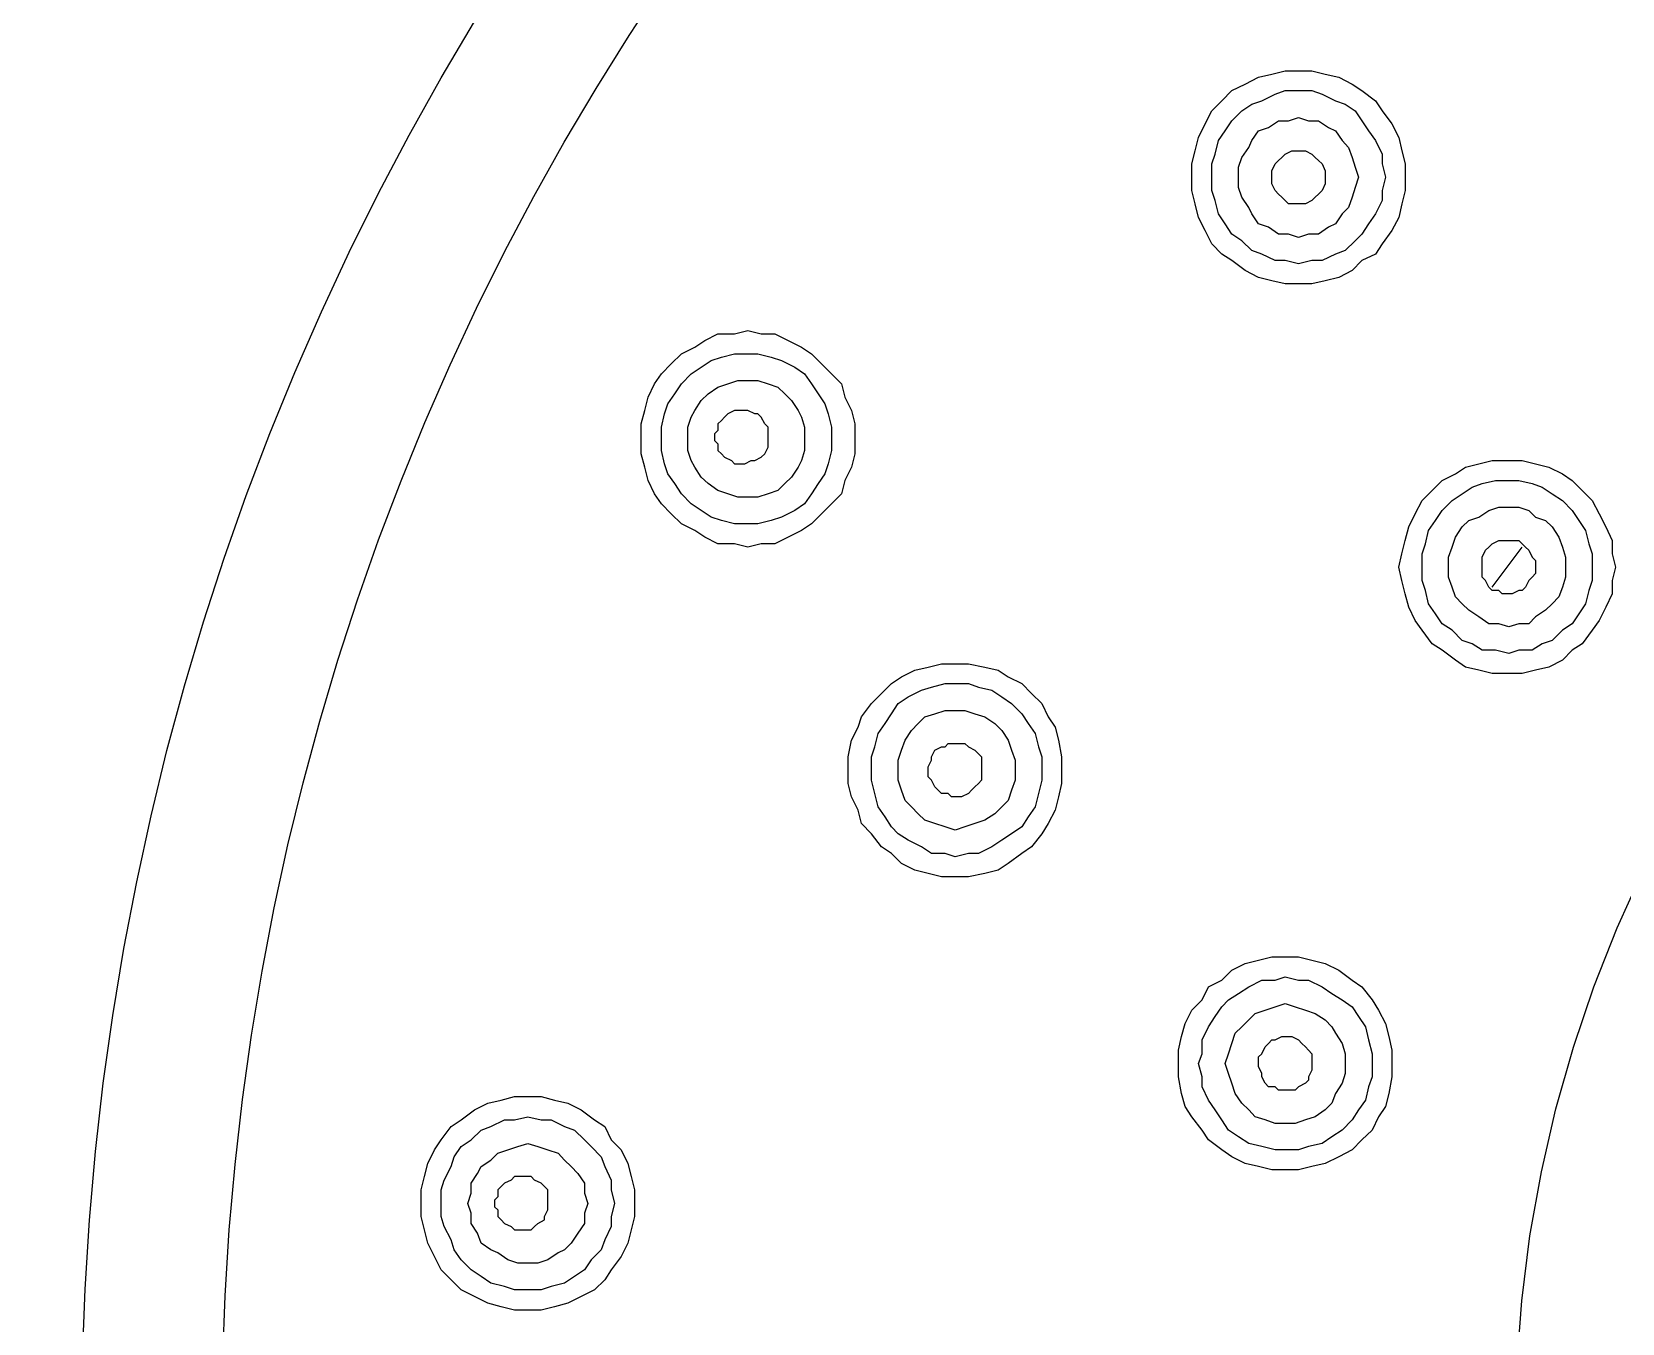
# Model space of a CAD drawing. Extents: x 468514 to 728049, y -74127 to 69080.
# Drawn here: x 636027.85 to 636053.35, y -68581.21 to -68560.49 of the extents above; entities that cross this region are included whole.
import ezdxf

# ---------------------------------------------------------------- set-up
doc = ezdxf.new("R2010")
doc.units = 0
doc.header["$LTSCALE"] = 500
doc.header["$MEASUREMENT"] = 0
doc.linetypes.add('HIDDEN2', pattern=[0.1875, 0.125, -0.0625])
for name, color, linetype in [('E 立面填充', 250, 'Continuous'), ('E 立面标注尺寸', 9, 'Continuous'), ('L-立面家具、洁具', 153, 'Continuous')]:
    doc.layers.add(name, color=color, linetype=linetype)
doc.styles.add('PDC DIM', font='PMingLiU-ExtB.ttf', dxfattribs={"width": 0.85})
doc.dimstyles.new('PDC-A2', dxfattribs={"dimscale": 0, "dimtxt": 2.5, "dimasz": 1, "dimexe": 1, "dimexo": 1, "dimgap": 0.7, "dimtad": 1, "dimdec": 0, "dimtxsty": 'PDC DIM', "dimblk": 'ARCHTICK', "dimcen": 1, "dimdle": 1, "dimclrd": 8, "dimclre": 8, "dimclrt": 9, "dimadec": 0, "dimazin": 0, "dimtfac": 1, "dimtdec": 0, "dimtix": 1, "dimtmove": 2, "dimatfit": 3, "dimldrblk": 'PDC A2 T R', "dimfxl": 10, "dimfxlon": 1, "dimarcsym": 0})

# ---------------------------------------------------------------- blocks, each defined once
blk = doc.blocks.new('A$C2F8A30B2')
at = {"linetype": 'HIDDEN2', "lineweight": -2, "ltscale": 20}
for p, q in [((60.295, 850.342), (60.51, 850.445)), ((60.51, 850.445), (60.722, 850.557)), ((60.722, 850.557), (60.937, 850.607)), ((60.937, 850.607), (61.15, 850.66)), ((61.15, 850.66), (61.365, 850.66)), ((61.365, 850.66), (61.58, 850.66)), ((61.58, 850.66), (61.794, 850.607)), ((61.794, 850.607), (62.009, 850.557)), ((62.009, 850.557), (62.224, 850.445)), ((62.224, 850.445), (62.382, 850.342)), ((60.135, 850.18), (60.295, 850.342)), ((60.777, 850.18), (60.992, 850.287)), ((60.992, 850.287), (61.15, 850.342)), ((61.15, 850.342), (61.365, 850.342)), ((61.365, 850.342), (61.58, 850.342)), ((61.58, 850.342), (61.742, 850.287)), ((61.742, 850.287), (61.957, 850.18)), ((62.382, 850.342), (62.597, 850.18)), ((59.867, 849.807), (59.975, 850.017)), ((59.975, 850.017), (60.135, 850.18)), ((60.295, 849.859), (60.455, 850.017)), ((60.455, 850.017), (60.617, 850.127)), ((60.617, 850.127), (60.777, 850.18)), ((61.957, 850.18), (62.115, 850.127)), ((62.115, 850.127), (62.275, 850.017)), ((62.275, 850.017), (62.382, 849.859)), ((62.597, 850.18), (62.704, 850.017)), ((62.704, 850.017), (62.862, 849.807)), ((59.76, 849.592), (59.867, 849.807)), ((60.082, 849.542), (60.19, 849.697)), ((60.19, 849.697), (60.295, 849.859)), ((60.617, 849.542), (60.722, 849.697)), ((60.722, 849.697), (60.885, 849.75)), ((60.885, 849.75), (61.045, 849.859)), ((61.045, 849.859), (61.205, 849.859)), ((61.205, 849.859), (61.365, 849.912)), ((61.365, 849.912), (61.527, 849.859)), ((61.527, 849.859), (61.687, 849.859)), ((61.687, 849.859), (61.847, 849.75)), ((61.847, 849.75), (61.957, 849.697)), ((61.957, 849.697), (62.062, 849.542)), ((62.382, 849.859), (62.489, 849.697)), ((62.489, 849.697), (62.597, 849.542)), ((62.862, 849.807), (62.974, 849.592)), ((59.705, 849.377), (59.76, 849.592)), ((60.027, 849.325), (60.082, 849.542)), ((60.455, 849.27), (60.567, 849.43)), ((60.567, 849.43), (60.617, 849.542)), ((62.062, 849.542), (62.167, 849.43)), ((62.167, 849.43), (62.224, 849.27)), ((62.597, 849.542), (62.704, 849.325)), ((62.974, 849.592), (63.024, 849.377)), ((59.652, 849.167), (59.705, 849.377)), ((59.652, 848.952), (59.652, 849.167)), ((59.975, 849.167), (60.027, 849.325)), ((59.975, 848.952), (59.975, 849.167)), ((60.402, 849.112), (60.455, 849.27)), ((60.937, 849.057), (60.992, 849.167)), ((60.992, 849.167), (61.045, 849.219)), ((61.045, 849.219), (61.099, 849.27)), ((61.099, 849.27), (61.15, 849.325)), ((61.15, 849.325), (61.259, 849.377)), ((61.259, 849.377), (61.312, 849.377)), ((61.312, 849.377), (61.42, 849.377)), ((61.42, 849.377), (61.474, 849.377)), ((61.474, 849.377), (61.58, 849.325)), ((61.58, 849.325), (61.634, 849.27)), ((61.634, 849.27), (61.687, 849.219)), ((61.687, 849.219), (61.742, 849.167)), ((61.742, 849.167), (61.794, 849.057)), ((62.224, 849.27), (62.275, 849.112)), ((62.704, 849.325), (62.704, 849.167)), ((62.704, 849.167), (62.759, 848.952)), ((63.024, 849.377), (63.077, 849.167)), ((63.077, 849.167), (63.077, 848.952)), ((59.652, 848.737), (59.652, 848.952)), ((59.652, 848.952), (59.652, 848.952)), ((59.975, 848.737), (59.975, 848.952)), ((59.975, 848.952), (59.975, 848.952)), ((60.402, 848.952), (60.402, 849.112)), ((60.402, 848.79), (60.402, 848.952)), ((60.402, 848.952), (60.402, 848.952)), ((60.937, 849.002), (60.937, 849.057)), ((60.937, 848.897), (60.937, 849.002)), ((61.794, 849.057), (61.794, 849.002)), ((61.794, 849.002), (61.794, 848.897)), ((62.275, 849.112), (62.329, 848.952)), ((62.329, 848.952), (62.275, 848.79)), ((62.759, 848.952), (62.704, 848.737)), ((63.077, 848.952), (63.077, 848.737)), ((59.705, 848.524), (59.652, 848.737)), ((60.027, 848.577), (59.975, 848.737)), ((60.455, 848.632), (60.402, 848.79)), ((60.937, 848.847), (60.937, 848.897)), ((60.992, 848.737), (60.937, 848.847)), ((61.045, 848.682), (60.992, 848.737)), ((61.099, 848.632), (61.045, 848.682)), ((61.687, 848.682), (61.634, 848.632)), ((61.742, 848.737), (61.687, 848.682)), ((61.794, 848.847), (61.742, 848.737)), ((61.794, 848.897), (61.794, 848.847)), ((62.275, 848.79), (62.224, 848.632)), ((62.704, 848.737), (62.704, 848.577)), ((63.077, 848.737), (63.024, 848.524)), ((59.76, 848.307), (59.705, 848.524)), ((60.082, 848.364), (60.027, 848.577)), ((60.567, 848.469), (60.455, 848.632)), ((60.617, 848.364), (60.567, 848.469)), ((61.15, 848.577), (61.099, 848.632)), ((61.205, 848.524), (61.15, 848.577)), ((61.312, 848.524), (61.205, 848.524)), ((61.42, 848.524), (61.312, 848.524)), ((61.474, 848.524), (61.42, 848.524)), ((61.58, 848.577), (61.474, 848.524)), ((61.634, 848.632), (61.58, 848.577)), ((62.167, 848.469), (62.062, 848.364)), ((62.224, 848.632), (62.167, 848.469)), ((62.704, 848.577), (62.597, 848.364)), ((63.024, 848.524), (62.974, 848.307)), ((59.867, 848.097), (59.76, 848.307)), ((60.19, 848.202), (60.082, 848.364)), ((60.295, 848.04), (60.19, 848.202)), ((60.722, 848.202), (60.617, 848.364)), ((60.885, 848.149), (60.722, 848.202)), ((61.045, 848.04), (60.885, 848.149)), ((61.847, 848.149), (61.687, 848.04)), ((61.957, 848.202), (61.847, 848.149)), ((62.062, 848.364), (61.957, 848.202)), ((62.489, 848.202), (62.382, 848.04)), ((62.597, 848.364), (62.489, 848.202)), ((62.974, 848.307), (62.862, 848.097)), ((59.975, 847.882), (59.867, 848.097)), ((60.455, 847.934), (60.295, 848.04)), ((60.617, 847.777), (60.455, 847.934)), ((61.205, 848.04), (61.045, 848.04)), ((61.365, 847.987), (61.205, 848.04)), ((61.527, 848.04), (61.365, 847.987)), ((61.687, 848.04), (61.527, 848.04)), ((62.275, 847.934), (62.115, 847.777)), ((62.382, 848.04), (62.275, 847.934)), ((62.862, 848.097), (62.704, 847.882)), ((60.135, 847.72), (59.975, 847.882)), ((60.295, 847.614), (60.135, 847.72)), ((60.777, 847.72), (60.617, 847.777)), ((60.992, 847.614), (60.777, 847.72)), ((61.957, 847.72), (61.742, 847.614)), ((62.115, 847.777), (61.957, 847.72)), ((62.597, 847.72), (62.382, 847.614)), ((62.704, 847.882), (62.597, 847.72)), ((60.51, 847.457), (60.295, 847.614)), ((60.722, 847.345), (60.51, 847.457)), ((61.15, 847.614), (60.992, 847.614)), ((61.365, 847.562), (61.15, 847.614)), ((61.58, 847.614), (61.365, 847.562)), ((61.742, 847.614), (61.58, 847.614)), ((62.224, 847.457), (62.009, 847.345)), ((62.382, 847.614), (62.224, 847.457)), ((60.937, 847.292), (60.722, 847.345)), ((61.15, 847.242), (60.937, 847.292)), ((61.365, 847.242), (61.15, 847.242)), ((61.58, 847.242), (61.365, 847.242)), ((61.794, 847.292), (61.58, 847.242)), ((62.009, 847.345), (61.794, 847.292)), ((51.841, 846.33), (52.053, 846.441)), ((52.053, 846.441), (52.321, 846.441)), ((52.321, 846.441), (52.534, 846.492)), ((52.534, 846.492), (52.748, 846.441)), ((52.748, 846.441), (52.963, 846.441)), ((52.963, 846.441), (53.178, 846.33)), ((51.304, 845.957), (51.466, 846.119)), ((51.466, 846.119), (51.681, 846.227)), ((51.681, 846.227), (51.841, 846.33)), ((52.11, 846.067), (52.321, 846.119)), ((52.321, 846.119), (52.534, 846.119)), ((52.534, 846.119), (52.694, 846.119)), ((52.694, 846.119), (52.908, 846.067)), ((53.178, 846.33), (53.391, 846.227)), ((53.391, 846.227), (53.553, 846.119)), ((53.553, 846.119), (53.713, 845.957)), ((51.146, 845.797), (51.304, 845.957)), ((51.626, 845.797), (51.784, 845.902)), ((51.784, 845.902), (51.946, 846.012)), ((51.946, 846.012), (52.11, 846.067)), ((52.908, 846.067), (53.071, 846.012)), ((53.071, 846.012), (53.286, 845.902)), ((53.286, 845.902), (53.443, 845.797)), ((53.713, 845.957), (53.873, 845.797)), ((50.931, 845.422), (51.036, 845.637)), ((51.036, 845.637), (51.146, 845.797)), ((51.361, 845.477), (51.466, 845.637)), ((51.466, 845.637), (51.626, 845.797)), ((52.053, 845.582), (52.213, 845.637)), ((52.213, 845.637), (52.374, 845.689)), ((52.374, 845.689), (52.534, 845.689)), ((52.534, 845.689), (52.694, 845.689)), ((52.694, 845.689), (52.858, 845.637)), ((52.858, 845.637), (53.016, 845.582)), ((53.443, 845.797), (53.553, 845.637)), ((53.553, 845.637), (53.658, 845.477)), ((53.873, 845.797), (54.035, 845.637)), ((54.035, 845.637), (54.088, 845.422)), ((50.878, 845.207), (50.931, 845.422)), ((51.251, 845.317), (51.361, 845.477)), ((51.681, 845.207), (51.784, 845.369)), ((51.784, 845.369), (51.896, 845.477)), ((51.896, 845.477), (52.053, 845.582)), ((53.016, 845.582), (53.123, 845.477)), ((53.123, 845.477), (53.231, 845.369)), ((53.231, 845.369), (53.338, 845.207)), ((53.658, 845.477), (53.768, 845.317)), ((54.088, 845.422), (54.193, 845.207)), ((50.821, 844.997), (50.878, 845.207)), ((51.146, 844.94), (51.196, 845.154)), ((51.196, 845.154), (51.251, 845.317)), ((51.569, 844.94), (51.626, 845.102)), ((51.626, 845.102), (51.681, 845.207)), ((52.159, 845.102), (52.11, 845.051)), ((52.213, 845.154), (52.159, 845.102)), ((52.321, 845.207), (52.213, 845.154)), ((52.374, 845.207), (52.321, 845.207)), ((52.483, 845.207), (52.374, 845.207)), ((52.534, 845.207), (52.483, 845.207)), ((52.643, 845.154), (52.534, 845.207)), ((52.694, 845.154), (52.643, 845.154)), ((52.748, 845.102), (52.694, 845.154)), ((52.803, 844.997), (52.748, 845.102)), ((53.338, 845.207), (53.391, 845.102)), ((53.391, 845.102), (53.443, 844.94)), ((53.768, 845.317), (53.821, 845.154)), ((53.821, 845.154), (53.873, 844.94)), ((54.193, 845.207), (54.248, 844.997)), ((50.821, 844.729), (50.821, 844.997)), ((51.146, 844.729), (51.146, 844.94)), ((51.569, 844.729), (51.569, 844.94)), ((52.053, 844.887), (51.999, 844.834)), ((51.999, 844.834), (51.999, 844.729)), ((52.11, 845.051), (52.053, 844.997)), ((52.053, 844.997), (52.053, 844.887)), ((52.858, 844.94), (52.803, 844.997)), ((52.858, 844.834), (52.858, 844.94)), ((52.858, 844.782), (52.858, 844.834)), ((53.443, 844.94), (53.443, 844.729)), ((53.873, 844.94), (53.873, 844.729)), ((54.248, 844.997), (54.248, 844.729)), ((50.821, 844.514), (50.821, 844.729)), ((50.821, 844.729), (50.821, 844.729)), ((51.146, 844.567), (51.146, 844.729)), ((51.146, 844.729), (51.146, 844.729)), ((51.569, 844.567), (51.569, 844.729)), ((51.569, 844.729), (51.569, 844.729)), ((51.999, 844.729), (52.053, 844.677)), ((52.053, 844.677), (52.053, 844.567)), ((52.803, 844.514), (52.858, 844.62)), ((52.858, 844.677), (52.858, 844.782)), ((52.858, 844.62), (52.858, 844.677)), ((53.443, 844.729), (53.443, 844.567)), ((53.873, 844.729), (53.873, 844.567)), ((54.248, 844.729), (54.248, 844.514)), ((50.878, 844.302), (50.821, 844.514)), ((51.196, 844.356), (51.146, 844.567)), ((51.251, 844.192), (51.196, 844.356)), ((51.626, 844.409), (51.569, 844.567)), ((51.681, 844.302), (51.626, 844.409)), ((52.053, 844.567), (52.11, 844.514)), ((52.11, 844.514), (52.159, 844.459)), ((52.159, 844.459), (52.268, 844.409)), ((52.268, 844.409), (52.321, 844.356)), ((52.321, 844.356), (52.428, 844.356)), ((52.428, 844.356), (52.483, 844.356)), ((52.483, 844.356), (52.588, 844.409)), ((52.588, 844.409), (52.643, 844.409)), ((52.643, 844.409), (52.748, 844.459)), ((52.748, 844.459), (52.803, 844.514)), ((53.391, 844.409), (53.338, 844.302)), ((53.443, 844.567), (53.391, 844.409)), ((53.821, 844.356), (53.768, 844.192)), ((53.873, 844.567), (53.821, 844.356)), ((54.248, 844.514), (54.193, 844.302)), ((64.042, 844.302), (64.254, 844.356)), ((64.254, 844.356), (64.469, 844.409)), ((64.469, 844.409), (64.737, 844.409)), ((64.737, 844.409), (64.952, 844.409)), ((64.952, 844.409), (65.166, 844.356)), ((65.166, 844.356), (65.381, 844.302)), ((50.931, 844.087), (50.878, 844.302)), ((51.036, 843.874), (50.931, 844.087)), ((51.361, 844.036), (51.251, 844.192)), ((51.784, 844.142), (51.681, 844.302)), ((51.896, 844.036), (51.784, 844.142)), ((53.231, 844.142), (53.123, 844.036)), ((53.338, 844.302), (53.231, 844.142)), ((53.768, 844.192), (53.658, 844.036)), ((54.088, 844.087), (54.035, 843.874)), ((54.193, 844.302), (54.088, 844.087)), ((63.507, 843.927), (63.667, 844.087)), ((63.667, 844.087), (63.882, 844.192)), ((63.882, 844.192), (64.042, 844.302)), ((64.311, 844.036), (64.522, 844.087)), ((64.522, 844.087), (64.737, 844.087)), ((64.737, 844.087), (64.899, 844.087)), ((64.899, 844.087), (65.112, 844.036)), ((65.381, 844.302), (65.596, 844.192)), ((65.596, 844.192), (65.754, 844.087)), ((65.754, 844.087), (65.916, 843.927)), ((51.146, 843.714), (51.036, 843.874)), ((51.466, 843.874), (51.361, 844.036)), ((51.626, 843.714), (51.466, 843.874)), ((52.053, 843.927), (51.896, 844.036)), ((52.213, 843.874), (52.053, 843.927)), ((52.374, 843.821), (52.213, 843.874)), ((52.534, 843.821), (52.374, 843.821)), ((52.694, 843.821), (52.534, 843.821)), ((52.858, 843.874), (52.694, 843.821)), ((53.016, 843.927), (52.858, 843.874)), ((53.123, 844.036), (53.016, 843.927)), ((53.553, 843.874), (53.443, 843.714)), ((53.658, 844.036), (53.553, 843.874)), ((54.035, 843.874), (53.873, 843.714)), ((63.347, 843.764), (63.507, 843.927)), ((63.827, 843.764), (63.987, 843.874)), ((63.987, 843.874), (64.149, 843.979)), ((64.149, 843.979), (64.311, 844.036)), ((65.112, 844.036), (65.272, 843.979)), ((65.272, 843.979), (65.434, 843.874)), ((65.434, 843.874), (65.596, 843.764)), ((65.916, 843.927), (66.076, 843.764)), ((51.304, 843.552), (51.146, 843.714)), ((51.466, 843.392), (51.304, 843.552)), ((51.784, 843.607), (51.626, 843.714)), ((51.946, 843.497), (51.784, 843.607)), ((53.286, 843.607), (53.071, 843.497)), ((53.443, 843.714), (53.286, 843.607)), ((53.713, 843.552), (53.553, 843.392)), ((53.873, 843.714), (53.713, 843.552)), ((63.132, 843.341), (63.237, 843.552)), ((63.237, 843.552), (63.347, 843.764)), ((63.562, 843.444), (63.667, 843.607)), ((63.667, 843.607), (63.827, 843.764)), ((64.254, 843.497), (64.417, 843.607)), ((64.417, 843.607), (64.577, 843.659)), ((64.577, 843.659), (64.737, 843.659)), ((64.737, 843.659), (64.899, 843.659)), ((64.899, 843.659), (65.059, 843.607)), ((65.059, 843.607), (65.166, 843.497)), ((65.596, 843.764), (65.754, 843.607)), ((65.754, 843.607), (65.861, 843.444)), ((66.076, 843.764), (66.184, 843.552)), ((66.184, 843.552), (66.291, 843.341)), ((51.681, 843.284), (51.466, 843.392)), ((52.11, 843.444), (51.946, 843.497)), ((52.321, 843.392), (52.11, 843.444)), ((52.534, 843.392), (52.321, 843.392)), ((52.694, 843.392), (52.534, 843.392)), ((52.908, 843.444), (52.694, 843.392)), ((53.071, 843.497), (52.908, 843.444)), ((53.553, 843.392), (53.391, 843.284)), ((63.077, 843.126), (63.132, 843.341)), ((63.452, 843.284), (63.562, 843.444)), ((63.882, 843.177), (63.987, 843.341)), ((63.987, 843.341), (64.094, 843.444)), ((64.094, 843.444), (64.254, 843.497)), ((65.166, 843.497), (65.326, 843.444)), ((65.326, 843.444), (65.434, 843.341)), ((65.434, 843.341), (65.539, 843.177)), ((65.861, 843.444), (65.969, 843.284)), ((66.291, 843.341), (66.394, 843.126)), ((51.841, 843.177), (51.681, 843.284)), ((52.053, 843.072), (51.841, 843.177)), ((52.321, 843.072), (52.053, 843.072)), ((52.534, 843.019), (52.321, 843.072)), ((52.748, 843.072), (52.534, 843.019)), ((52.963, 843.072), (52.748, 843.072)), ((53.178, 843.177), (52.963, 843.072)), ((53.391, 843.284), (53.178, 843.177)), ((63.024, 842.912), (63.077, 843.126)), ((63.347, 842.912), (63.399, 843.072)), ((63.399, 843.072), (63.452, 843.284)), ((63.827, 843.019), (63.882, 843.177)), ((64.417, 843.019), (64.469, 843.072)), ((64.469, 843.072), (64.577, 843.126)), ((64.577, 843.126), (64.631, 843.126)), ((64.631, 843.126), (64.737, 843.126)), ((64.737, 843.126), (64.789, 843.126)), ((64.789, 843.126), (64.899, 843.126)), ((64.899, 843.126), (64.952, 843.072)), ((64.952, 843.072), (65.004, 843.019)), ((65.539, 843.177), (65.596, 843.019)), ((65.969, 843.284), (66.019, 843.072)), ((66.019, 843.072), (66.076, 842.912)), ((66.394, 843.126), (66.394, 842.912)), ((62.974, 842.697), (63.024, 842.912)), ((63.347, 842.697), (63.347, 842.912)), ((63.772, 842.857), (63.827, 843.019)), ((63.772, 842.697), (63.772, 842.857)), ((64.311, 842.857), (64.364, 842.966)), ((64.311, 842.804), (64.311, 842.857)), ((64.311, 842.697), (64.311, 842.804)), ((64.364, 842.966), (64.417, 843.019)), ((64.469, 842.377), (64.952, 843.019)), ((65.004, 843.019), (65.059, 842.966)), ((65.059, 842.966), (65.112, 842.857)), ((65.112, 842.857), (65.166, 842.804)), ((65.166, 842.804), (65.166, 842.697)), ((65.596, 843.019), (65.647, 842.857)), ((65.647, 842.857), (65.647, 842.697)), ((66.076, 842.912), (66.076, 842.697)), ((66.394, 842.912), (66.449, 842.697)), ((63.024, 842.48), (62.974, 842.697)), ((62.974, 842.697), (62.974, 842.697)), ((63.347, 842.48), (63.347, 842.697)), ((63.347, 842.697), (63.347, 842.697)), ((63.772, 842.537), (63.772, 842.697)), ((63.772, 842.697), (63.772, 842.697)), ((63.827, 842.377), (63.772, 842.537)), ((64.311, 842.644), (64.311, 842.697)), ((64.311, 842.537), (64.311, 842.644)), ((64.364, 842.48), (64.311, 842.537)), ((65.112, 842.537), (65.059, 842.48)), ((65.166, 842.592), (65.112, 842.537)), ((65.166, 842.697), (65.166, 842.592)), ((65.647, 842.537), (65.596, 842.377)), ((65.647, 842.697), (65.647, 842.537)), ((66.076, 842.697), (66.076, 842.48)), ((66.449, 842.697), (66.394, 842.48)), ((63.077, 842.269), (63.024, 842.48)), ((63.399, 842.322), (63.347, 842.48)), ((63.452, 842.109), (63.399, 842.322)), ((63.882, 842.217), (63.827, 842.377)), ((64.417, 842.377), (64.364, 842.48)), ((64.469, 842.322), (64.417, 842.377)), ((64.577, 842.322), (64.469, 842.322)), ((64.631, 842.269), (64.577, 842.322)), ((64.899, 842.322), (64.789, 842.269)), ((64.952, 842.322), (64.899, 842.322)), ((65.004, 842.377), (64.952, 842.322)), ((65.059, 842.48), (65.004, 842.377)), ((65.596, 842.377), (65.539, 842.217)), ((66.019, 842.322), (65.969, 842.109)), ((66.076, 842.48), (66.019, 842.322)), ((66.394, 842.48), (66.394, 842.269)), ((63.132, 842.054), (63.077, 842.269)), ((63.237, 841.84), (63.132, 842.054)), ((63.562, 841.949), (63.452, 842.109)), ((63.987, 842.109), (63.882, 842.217)), ((64.094, 842.004), (63.987, 842.109)), ((64.737, 842.269), (64.631, 842.269)), ((64.789, 842.269), (64.737, 842.269)), ((65.434, 842.109), (65.326, 842.004)), ((65.539, 842.217), (65.434, 842.109)), ((65.969, 842.109), (65.861, 841.949)), ((66.291, 842.054), (66.184, 841.84)), ((66.394, 842.269), (66.291, 842.054)), ((63.347, 841.682), (63.237, 841.84)), ((63.667, 841.787), (63.562, 841.949)), ((63.827, 841.682), (63.667, 841.787)), ((64.254, 841.897), (64.094, 842.004)), ((64.417, 841.787), (64.254, 841.897)), ((64.577, 841.787), (64.417, 841.787)), ((64.737, 841.736), (64.577, 841.787)), ((64.899, 841.787), (64.737, 841.736)), ((65.059, 841.787), (64.899, 841.787)), ((65.166, 841.897), (65.059, 841.787)), ((65.326, 842.004), (65.166, 841.897)), ((65.754, 841.787), (65.596, 841.682)), ((65.861, 841.949), (65.754, 841.787)), ((66.184, 841.84), (66.076, 841.682)), ((63.507, 841.467), (63.347, 841.682)), ((63.987, 841.519), (63.827, 841.682)), ((64.149, 841.467), (63.987, 841.519)), ((65.434, 841.519), (65.272, 841.467)), ((65.596, 841.682), (65.434, 841.519)), ((66.076, 841.682), (65.916, 841.467)), ((63.667, 841.362), (63.507, 841.467)), ((63.882, 841.202), (63.667, 841.362)), ((64.311, 841.362), (64.149, 841.467)), ((64.522, 841.362), (64.311, 841.362)), ((64.737, 841.309), (64.522, 841.362)), ((64.899, 841.362), (64.737, 841.309)), ((65.112, 841.362), (64.899, 841.362)), ((65.272, 841.467), (65.112, 841.362)), ((65.754, 841.362), (65.596, 841.202)), ((65.916, 841.467), (65.754, 841.362)), ((54.998, 840.934), (55.213, 841.041)), ((55.213, 841.041), (55.425, 841.092)), ((55.425, 841.092), (55.64, 841.147)), ((55.64, 841.147), (55.855, 841.147)), ((55.855, 841.147), (56.07, 841.147)), ((56.07, 841.147), (56.333, 841.092)), ((56.333, 841.092), (56.548, 841.041)), ((56.548, 841.041), (56.71, 840.934)), ((64.042, 841.092), (63.882, 841.202)), ((64.254, 841.041), (64.042, 841.092)), ((64.469, 840.987), (64.254, 841.041)), ((65.166, 841.041), (64.952, 840.987)), ((65.381, 841.092), (65.166, 841.041)), ((65.596, 841.202), (65.381, 841.092)), ((54.676, 840.667), (54.838, 840.827)), ((54.838, 840.827), (54.998, 840.934)), ((55.316, 840.721), (55.48, 840.772)), ((55.48, 840.772), (55.695, 840.827)), ((55.695, 840.827), (55.855, 840.827)), ((55.855, 840.827), (56.07, 840.827)), ((56.07, 840.827), (56.23, 840.772)), ((56.23, 840.772), (56.445, 840.721)), ((56.71, 840.934), (56.925, 840.827)), ((56.925, 840.827), (57.083, 840.667)), ((64.737, 840.987), (64.469, 840.987)), ((64.952, 840.987), (64.737, 840.987)), ((54.356, 840.292), (54.518, 840.507)), ((54.518, 840.507), (54.676, 840.667)), ((54.838, 840.344), (54.941, 840.507)), ((54.941, 840.507), (55.105, 840.614)), ((55.105, 840.614), (55.316, 840.721)), ((56.445, 840.721), (56.605, 840.614)), ((56.605, 840.614), (56.763, 840.507)), ((56.763, 840.507), (56.925, 840.344)), ((57.083, 840.667), (57.245, 840.507)), ((57.245, 840.507), (57.35, 840.292)), ((54.303, 840.129), (54.356, 840.292)), ((54.733, 840.186), (54.838, 840.344)), ((55.265, 840.186), (55.371, 840.292)), ((55.371, 840.292), (55.531, 840.344)), ((55.531, 840.344), (55.695, 840.397)), ((55.695, 840.397), (55.855, 840.397)), ((55.855, 840.397), (56.015, 840.397)), ((56.015, 840.397), (56.175, 840.344)), ((56.175, 840.344), (56.333, 840.292)), ((56.333, 840.292), (56.495, 840.186)), ((56.925, 840.344), (57.03, 840.186)), ((57.35, 840.292), (57.46, 840.129)), ((54.193, 839.919), (54.303, 840.129)), ((54.568, 839.812), (54.623, 840.026)), ((54.623, 840.026), (54.733, 840.186)), ((55.053, 839.919), (55.156, 840.077)), ((55.156, 840.077), (55.265, 840.186)), ((56.495, 840.186), (56.605, 840.077)), ((56.605, 840.077), (56.71, 839.919)), ((57.03, 840.186), (57.14, 840.026)), ((57.14, 840.026), (57.193, 839.812)), ((57.46, 840.129), (57.513, 839.919)), ((54.141, 839.651), (54.193, 839.919)), ((54.518, 839.651), (54.568, 839.812)), ((54.941, 839.599), (54.998, 839.757)), ((54.998, 839.757), (55.053, 839.919)), ((55.48, 839.651), (55.531, 839.757)), ((55.531, 839.757), (55.64, 839.812)), ((55.64, 839.812), (55.695, 839.812)), ((55.695, 839.812), (55.746, 839.864)), ((55.746, 839.864), (55.855, 839.864)), ((55.855, 839.864), (55.906, 839.864)), ((55.906, 839.864), (56.015, 839.864)), ((56.015, 839.864), (56.07, 839.812)), ((56.07, 839.812), (56.175, 839.757)), ((56.175, 839.757), (56.23, 839.702)), ((56.71, 839.919), (56.763, 839.757)), ((56.763, 839.757), (56.82, 839.599)), ((57.193, 839.812), (57.245, 839.651)), ((57.513, 839.919), (57.565, 839.651)), ((54.141, 839.437), (54.141, 839.651)), ((54.518, 839.437), (54.518, 839.651)), ((54.941, 839.437), (54.941, 839.599)), ((55.425, 839.491), (55.48, 839.599)), ((55.425, 839.437), (55.425, 839.491)), ((55.48, 839.599), (55.48, 839.651)), ((56.23, 839.702), (56.28, 839.651)), ((56.28, 839.651), (56.28, 839.544)), ((56.28, 839.544), (56.28, 839.491)), ((56.28, 839.491), (56.28, 839.382)), ((56.82, 839.599), (56.82, 839.437)), ((57.245, 839.651), (57.245, 839.437)), ((57.565, 839.651), (57.565, 839.437)), ((54.141, 839.226), (54.141, 839.437)), ((54.141, 839.437), (54.141, 839.437)), ((54.193, 839.009), (54.141, 839.226)), ((54.518, 839.277), (54.518, 839.437)), ((54.518, 839.437), (54.518, 839.437)), ((54.568, 839.062), (54.518, 839.277)), ((54.941, 839.277), (54.941, 839.437)), ((54.941, 839.437), (54.941, 839.437)), ((54.998, 839.117), (54.941, 839.277)), ((55.425, 839.331), (55.425, 839.437)), ((55.48, 839.277), (55.425, 839.331)), ((55.531, 839.169), (55.48, 839.277)), ((56.23, 839.226), (56.175, 839.169)), ((56.28, 839.277), (56.23, 839.226)), ((56.28, 839.382), (56.28, 839.277)), ((56.82, 839.277), (56.763, 839.117)), ((56.82, 839.437), (56.82, 839.277)), ((57.245, 839.277), (57.193, 839.062)), ((57.245, 839.437), (57.245, 839.277)), ((57.565, 839.226), (57.513, 839.009)), ((57.565, 839.437), (57.565, 839.226)), ((54.303, 838.796), (54.193, 839.009)), ((54.623, 838.851), (54.568, 839.062)), ((55.053, 838.954), (54.998, 839.117)), ((55.585, 839.117), (55.531, 839.169)), ((55.64, 839.062), (55.585, 839.117)), ((55.746, 839.062), (55.64, 839.062)), ((55.8, 839.009), (55.746, 839.062)), ((55.906, 839.009), (55.8, 839.009)), ((55.96, 839.009), (55.906, 839.009)), ((56.07, 839.062), (55.96, 839.009)), ((56.12, 839.117), (56.07, 839.062)), ((56.175, 839.169), (56.12, 839.117)), ((56.763, 839.117), (56.71, 838.954)), ((57.193, 839.062), (57.14, 838.851)), ((57.513, 839.009), (57.46, 838.796)), ((54.356, 838.582), (54.303, 838.796)), ((54.733, 838.687), (54.623, 838.851)), ((55.156, 838.851), (55.053, 838.954)), ((55.265, 838.739), (55.156, 838.851)), ((55.371, 838.634), (55.265, 838.739)), ((56.495, 838.739), (56.333, 838.634)), ((56.605, 838.851), (56.495, 838.739)), ((56.71, 838.954), (56.605, 838.851)), ((57.14, 838.851), (57.03, 838.687)), ((57.46, 838.796), (57.35, 838.582)), ((54.518, 838.419), (54.356, 838.582)), ((54.838, 838.531), (54.733, 838.687)), ((54.941, 838.419), (54.838, 838.531)), ((55.531, 838.582), (55.371, 838.634)), ((55.695, 838.531), (55.531, 838.582)), ((55.855, 838.476), (55.695, 838.531)), ((56.015, 838.531), (55.855, 838.476)), ((56.175, 838.582), (56.015, 838.531)), ((56.333, 838.634), (56.175, 838.582)), ((56.925, 838.531), (56.763, 838.419)), ((57.03, 838.687), (56.925, 838.531)), ((57.35, 838.582), (57.245, 838.419)), ((54.676, 838.209), (54.518, 838.419)), ((54.838, 838.101), (54.676, 838.209)), ((55.105, 838.316), (54.941, 838.419)), ((55.316, 838.209), (55.105, 838.316)), ((55.48, 838.101), (55.316, 838.209)), ((56.445, 838.209), (56.23, 838.101)), ((56.605, 838.316), (56.445, 838.209)), ((56.763, 838.419), (56.605, 838.316)), ((57.083, 838.209), (56.925, 838.101)), ((57.245, 838.419), (57.083, 838.209)), ((54.998, 837.941), (54.838, 838.101)), ((55.213, 837.834), (54.998, 837.941)), ((55.695, 838.101), (55.48, 838.101)), ((55.855, 838.049), (55.695, 838.101)), ((56.07, 838.101), (55.855, 838.049)), ((56.23, 838.101), (56.07, 838.101)), ((56.71, 837.941), (56.548, 837.834)), ((56.925, 838.101), (56.71, 837.941)), ((55.425, 837.779), (55.213, 837.834)), ((55.64, 837.727), (55.425, 837.779)), ((55.855, 837.727), (55.64, 837.727)), ((56.07, 837.727), (55.855, 837.727)), ((56.333, 837.779), (56.07, 837.727)), ((56.548, 837.834), (56.333, 837.779)), ((60.722, 836.391), (60.937, 836.444)), ((60.937, 836.444), (61.15, 836.444)), ((61.15, 836.444), (61.365, 836.444)), ((61.365, 836.444), (61.58, 836.391)), ((60.135, 836.069), (60.295, 836.229)), ((60.295, 836.229), (60.51, 836.336)), ((60.51, 836.336), (60.722, 836.391)), ((61.58, 836.391), (61.794, 836.336)), ((61.794, 836.336), (62.009, 836.229)), ((62.009, 836.229), (62.224, 836.069)), ((59.817, 835.751), (59.92, 835.962)), ((59.92, 835.962), (60.135, 836.069)), ((60.402, 835.854), (60.567, 835.962)), ((60.567, 835.962), (60.777, 836.069)), ((60.777, 836.069), (60.992, 836.069)), ((60.992, 836.069), (61.15, 836.124)), ((61.15, 836.124), (61.365, 836.069)), ((61.365, 836.069), (61.527, 836.069)), ((61.527, 836.069), (61.742, 835.962)), ((61.742, 835.962), (61.9, 835.854)), ((62.224, 836.069), (62.382, 835.962)), ((62.382, 835.962), (62.544, 835.751)), ((59.652, 835.587), (59.817, 835.751)), ((60.027, 835.484), (60.135, 835.641)), ((60.135, 835.641), (60.24, 835.751)), ((60.24, 835.751), (60.402, 835.854)), ((60.83, 835.587), (60.992, 835.641)), ((60.992, 835.641), (61.15, 835.696)), ((61.15, 835.696), (61.312, 835.641)), ((61.312, 835.641), (61.474, 835.587)), ((61.9, 835.854), (62.062, 835.751)), ((62.062, 835.751), (62.224, 835.641)), ((62.224, 835.641), (62.329, 835.484)), ((62.544, 835.751), (62.647, 835.587)), ((59.547, 835.374), (59.652, 835.587)), ((59.92, 835.319), (60.027, 835.484)), ((60.455, 835.319), (60.567, 835.431)), ((60.567, 835.431), (60.67, 835.536)), ((60.67, 835.536), (60.83, 835.587)), ((61.474, 835.587), (61.634, 835.536)), ((61.634, 835.536), (61.794, 835.431)), ((61.794, 835.431), (61.9, 835.319)), ((62.329, 835.484), (62.439, 835.319)), ((62.647, 835.587), (62.759, 835.374)), ((59.44, 834.946), (59.49, 835.164)), ((59.49, 835.164), (59.547, 835.374)), ((59.817, 835.109), (59.92, 835.319)), ((60.295, 835.054), (60.35, 835.216)), ((60.35, 835.216), (60.455, 835.319)), ((60.992, 835.109), (61.099, 835.164)), ((61.099, 835.164), (61.205, 835.164)), ((61.205, 835.164), (61.259, 835.164)), ((61.259, 835.164), (61.365, 835.109)), ((61.9, 835.319), (61.957, 835.216)), ((61.957, 835.216), (62.062, 835.054)), ((62.439, 835.319), (62.489, 835.109)), ((62.759, 835.374), (62.812, 835.164)), ((62.812, 835.164), (62.862, 834.946)), ((59.44, 834.734), (59.44, 834.946)), ((59.76, 834.734), (59.817, 834.889)), ((59.817, 834.889), (59.817, 835.109)), ((60.19, 834.734), (60.24, 834.889)), ((60.24, 834.889), (60.295, 835.054)), ((60.722, 834.841), (60.777, 834.889)), ((60.777, 834.889), (60.83, 835.001)), ((60.83, 835.001), (60.885, 835.054)), ((60.885, 835.054), (60.937, 835.109)), ((60.937, 835.109), (60.992, 835.109)), ((61.365, 835.109), (61.42, 835.054)), ((61.42, 835.054), (61.474, 835.001)), ((61.474, 835.001), (61.527, 834.946)), ((61.527, 834.946), (61.58, 834.889)), ((61.58, 834.889), (61.58, 834.789)), ((62.062, 835.054), (62.115, 834.889)), ((62.115, 834.889), (62.115, 834.734)), ((62.489, 835.109), (62.544, 834.889)), ((62.544, 834.889), (62.544, 834.734)), ((62.862, 834.946), (62.862, 834.734)), ((59.44, 834.519), (59.44, 834.734)), ((59.44, 834.734), (59.44, 834.734)), ((59.817, 834.519), (59.76, 834.734)), ((59.76, 834.734), (59.76, 834.734)), ((60.24, 834.572), (60.19, 834.734)), ((60.19, 834.734), (60.19, 834.734)), ((60.722, 834.734), (60.722, 834.841)), ((60.722, 834.681), (60.722, 834.734)), ((60.777, 834.572), (60.722, 834.681)), ((61.58, 834.626), (61.527, 834.519)), ((61.58, 834.789), (61.58, 834.681)), ((61.58, 834.681), (61.58, 834.626)), ((62.115, 834.734), (62.115, 834.572)), ((62.544, 834.734), (62.544, 834.519)), ((62.862, 834.734), (62.862, 834.519)), ((59.49, 834.251), (59.44, 834.519)), ((59.817, 834.359), (59.817, 834.519)), ((60.295, 834.414), (60.24, 834.572)), ((60.35, 834.251), (60.295, 834.414)), ((60.777, 834.519), (60.777, 834.572)), ((60.83, 834.414), (60.777, 834.519)), ((60.885, 834.359), (60.83, 834.414)), ((61.474, 834.414), (61.365, 834.359)), ((61.527, 834.466), (61.474, 834.414)), ((61.527, 834.519), (61.527, 834.466)), ((62.062, 834.414), (61.957, 834.251)), ((62.115, 834.572), (62.062, 834.414)), ((62.544, 834.519), (62.489, 834.359)), ((62.862, 834.519), (62.812, 834.251)), ((48.361, 834.094), (48.574, 834.144)), ((48.574, 834.144), (48.789, 834.201)), ((48.789, 834.201), (49.004, 834.201)), ((49.004, 834.201), (49.219, 834.201)), ((49.219, 834.201), (49.431, 834.144)), ((49.431, 834.144), (49.644, 834.094)), ((59.547, 834.041), (59.49, 834.251)), ((59.92, 834.144), (59.817, 834.359)), ((60.027, 833.986), (59.92, 834.144)), ((60.455, 834.094), (60.35, 834.251)), ((60.992, 834.359), (60.885, 834.359)), ((61.045, 834.306), (60.992, 834.359)), ((61.15, 834.306), (61.045, 834.306)), ((61.205, 834.306), (61.15, 834.306)), ((61.312, 834.306), (61.205, 834.306)), ((61.365, 834.359), (61.312, 834.306)), ((61.957, 834.251), (61.9, 834.094)), ((62.439, 834.144), (62.329, 833.986)), ((62.489, 834.359), (62.439, 834.144)), ((62.812, 834.251), (62.759, 834.041)), ((47.934, 833.826), (48.149, 833.986)), ((48.149, 833.986), (48.361, 834.094)), ((48.789, 833.826), (49.004, 833.877)), ((49.004, 833.877), (49.219, 833.826)), ((49.644, 834.094), (49.859, 833.986)), ((49.859, 833.986), (50.074, 833.826)), ((59.652, 833.877), (59.547, 834.041)), ((59.817, 833.664), (59.652, 833.877)), ((60.135, 833.826), (60.027, 833.986)), ((60.567, 833.986), (60.455, 834.094)), ((60.67, 833.877), (60.567, 833.986)), ((60.83, 833.826), (60.67, 833.877)), ((61.634, 833.877), (61.474, 833.826)), ((61.794, 833.986), (61.634, 833.877)), ((61.9, 834.094), (61.794, 833.986)), ((62.329, 833.986), (62.224, 833.826)), ((62.647, 833.877), (62.544, 833.664)), ((62.759, 834.041), (62.647, 833.877)), ((47.614, 833.506), (47.774, 833.719)), ((47.774, 833.719), (47.934, 833.826)), ((48.094, 833.506), (48.254, 833.664)), ((48.254, 833.664), (48.412, 833.719)), ((48.412, 833.719), (48.627, 833.826)), ((48.627, 833.826), (48.789, 833.826)), ((49.219, 833.826), (49.376, 833.826)), ((49.376, 833.826), (49.591, 833.719)), ((49.591, 833.719), (49.751, 833.664)), ((49.751, 833.664), (49.914, 833.506)), ((50.074, 833.826), (50.236, 833.719)), ((50.236, 833.719), (50.341, 833.506)), ((59.92, 833.506), (59.817, 833.664)), ((60.24, 833.664), (60.135, 833.826)), ((60.402, 833.556), (60.24, 833.664)), ((60.992, 833.771), (60.83, 833.826)), ((61.15, 833.771), (60.992, 833.771)), ((61.312, 833.771), (61.15, 833.771)), ((61.474, 833.826), (61.312, 833.771)), ((62.062, 833.664), (61.9, 833.556)), ((62.224, 833.826), (62.062, 833.664)), ((62.544, 833.664), (62.382, 833.506)), ((47.506, 833.344), (47.614, 833.506)), ((47.824, 833.236), (47.934, 833.399)), ((47.934, 833.399), (48.094, 833.506)), ((48.681, 833.344), (48.842, 833.399)), ((48.842, 833.399), (49.004, 833.449)), ((49.004, 833.449), (49.162, 833.399)), ((49.162, 833.399), (49.324, 833.344)), ((49.914, 833.506), (50.021, 833.399)), ((50.021, 833.399), (50.181, 833.236)), ((50.341, 833.506), (50.501, 833.344)), ((60.135, 833.344), (59.92, 833.506)), ((60.567, 833.449), (60.402, 833.556)), ((60.777, 833.399), (60.567, 833.449)), ((60.992, 833.344), (60.777, 833.399)), ((61.527, 833.399), (61.365, 833.344)), ((61.742, 833.449), (61.527, 833.399)), ((61.9, 833.556), (61.742, 833.449)), ((62.382, 833.506), (62.224, 833.344)), ((47.344, 832.916), (47.399, 833.129)), ((47.399, 833.129), (47.506, 833.344)), ((47.774, 833.081), (47.824, 833.236)), ((48.254, 833.081), (48.412, 833.182)), ((48.412, 833.182), (48.524, 833.291)), ((48.524, 833.291), (48.681, 833.344)), ((49.324, 833.344), (49.488, 833.291)), ((49.488, 833.291), (49.591, 833.182)), ((49.591, 833.182), (49.699, 833.081)), ((50.181, 833.236), (50.236, 833.081)), ((50.501, 833.344), (50.609, 833.129)), ((50.609, 833.129), (50.663, 832.916)), ((60.295, 833.236), (60.135, 833.344)), ((60.51, 833.129), (60.295, 833.236)), ((60.722, 833.081), (60.51, 833.129)), ((61.15, 833.344), (60.992, 833.344)), ((61.365, 833.344), (61.15, 833.344)), ((61.794, 833.129), (61.58, 833.081)), ((62.009, 833.236), (61.794, 833.129)), ((62.224, 833.344), (62.009, 833.236)), ((47.291, 832.704), (47.344, 832.916)), ((47.614, 832.704), (47.664, 832.861)), ((47.664, 832.861), (47.774, 833.081)), ((48.094, 832.809), (48.199, 832.969)), ((48.199, 832.969), (48.254, 833.081)), ((48.738, 832.861), (48.627, 832.809)), ((48.789, 832.916), (48.738, 832.861)), ((48.896, 832.916), (48.789, 832.916)), ((48.949, 832.916), (48.896, 832.916)), ((49.056, 832.916), (48.949, 832.916)), ((49.111, 832.861), (49.056, 832.916)), ((49.219, 832.809), (49.111, 832.861)), ((49.699, 833.081), (49.806, 832.969)), ((49.806, 832.969), (49.914, 832.809)), ((50.236, 833.081), (50.341, 832.861)), ((50.341, 832.861), (50.341, 832.704)), ((50.663, 832.916), (50.716, 832.704)), ((60.937, 833.026), (60.722, 833.081)), ((61.15, 833.026), (60.937, 833.026)), ((61.365, 833.026), (61.15, 833.026)), ((61.58, 833.081), (61.365, 833.026)), ((47.291, 832.487), (47.291, 832.704)), ((47.614, 832.487), (47.614, 832.704)), ((48.039, 832.487), (48.094, 832.651)), ((48.094, 832.651), (48.094, 832.809)), ((48.524, 832.594), (48.469, 832.541)), ((48.574, 832.756), (48.524, 832.704)), ((48.524, 832.704), (48.524, 832.594)), ((48.627, 832.809), (48.574, 832.756)), ((49.271, 832.756), (49.219, 832.809)), ((49.324, 832.704), (49.271, 832.756)), ((49.324, 832.594), (49.324, 832.704)), ((49.324, 832.541), (49.324, 832.594)), ((49.914, 832.809), (49.914, 832.651)), ((49.914, 832.651), (49.966, 832.487)), ((50.341, 832.704), (50.396, 832.487)), ((50.716, 832.704), (50.716, 832.487)), ((47.291, 832.276), (47.291, 832.487)), ((47.291, 832.487), (47.291, 832.487)), ((47.614, 832.276), (47.614, 832.487)), ((47.614, 832.487), (47.614, 832.487)), ((48.094, 832.331), (48.039, 832.487)), ((48.039, 832.487), (48.039, 832.487)), ((48.094, 832.166), (48.094, 832.331)), ((48.469, 832.541), (48.469, 832.434)), ((48.469, 832.434), (48.524, 832.384)), ((48.524, 832.384), (48.524, 832.276)), ((49.271, 832.276), (49.324, 832.384)), ((49.324, 832.434), (49.324, 832.541)), ((49.324, 832.384), (49.324, 832.434)), ((49.966, 832.487), (49.914, 832.331)), ((49.914, 832.331), (49.914, 832.166)), ((50.396, 832.487), (50.341, 832.276)), ((50.716, 832.487), (50.716, 832.276)), ((47.344, 832.063), (47.291, 832.276)), ((47.664, 832.116), (47.614, 832.276)), ((47.774, 831.901), (47.664, 832.116)), ((48.199, 832.009), (48.094, 832.166)), ((48.524, 832.276), (48.574, 832.221)), ((48.574, 832.221), (48.627, 832.166)), ((48.627, 832.166), (48.738, 832.116)), ((48.738, 832.116), (48.789, 832.063)), ((49.056, 832.063), (49.111, 832.116)), ((49.111, 832.116), (49.162, 832.166)), ((49.162, 832.166), (49.271, 832.221)), ((49.271, 832.221), (49.271, 832.276)), ((49.914, 832.166), (49.806, 832.009)), ((50.341, 832.116), (50.236, 831.901)), ((50.341, 832.276), (50.341, 832.116)), ((50.716, 832.276), (50.663, 832.063)), ((47.399, 831.849), (47.344, 832.063)), ((47.506, 831.634), (47.399, 831.849)), ((47.824, 831.739), (47.774, 831.901)), ((48.254, 831.849), (48.199, 832.009)), ((48.412, 831.739), (48.254, 831.849)), ((48.789, 832.063), (48.896, 832.063)), ((48.896, 832.063), (48.949, 832.063)), ((48.949, 832.063), (49.056, 832.063)), ((49.699, 831.849), (49.591, 831.739)), ((49.806, 832.009), (49.699, 831.849)), ((50.236, 831.901), (50.181, 831.739)), ((50.609, 831.849), (50.501, 831.634)), ((50.663, 832.063), (50.609, 831.849)), ((47.614, 831.419), (47.506, 831.634)), ((47.934, 831.581), (47.824, 831.739)), ((48.094, 831.419), (47.934, 831.581)), ((48.524, 831.691), (48.412, 831.739)), ((48.681, 831.581), (48.524, 831.691)), ((48.842, 831.526), (48.681, 831.581)), ((49.324, 831.581), (49.162, 831.526)), ((49.488, 831.691), (49.324, 831.581)), ((49.591, 831.739), (49.488, 831.691)), ((50.021, 831.581), (49.914, 831.419)), ((50.181, 831.739), (50.021, 831.581)), ((50.501, 831.634), (50.341, 831.419)), ((47.774, 831.259), (47.614, 831.419)), ((48.254, 831.316), (48.094, 831.419)), ((48.412, 831.206), (48.254, 831.316)), ((49.004, 831.526), (48.842, 831.526)), ((49.162, 831.526), (49.004, 831.526)), ((49.751, 831.316), (49.591, 831.206)), ((49.914, 831.419), (49.751, 831.316)), ((50.341, 831.419), (50.236, 831.259)), ((47.934, 831.101), (47.774, 831.259)), ((48.149, 830.994), (47.934, 831.101)), ((48.627, 831.151), (48.412, 831.206)), ((48.789, 831.101), (48.627, 831.151)), ((49.004, 831.101), (48.789, 831.101)), ((49.219, 831.101), (49.004, 831.101)), ((49.376, 831.151), (49.219, 831.101)), ((49.591, 831.206), (49.376, 831.151)), ((50.074, 831.101), (49.859, 830.994)), ((50.236, 831.259), (50.074, 831.101)), ((48.361, 830.886), (48.149, 830.994)), ((48.574, 830.829), (48.361, 830.886)), ((48.789, 830.776), (48.574, 830.829)), ((49.431, 830.829), (49.219, 830.776)), ((49.644, 830.886), (49.431, 830.829)), ((49.859, 830.994), (49.644, 830.886)), ((49.004, 830.776), (48.789, 830.776)), ((49.219, 830.776), (49.004, 830.776))]:
    blk.add_line(p, q, dxfattribs=at)
for centre, radius in [((85.397, 828.869), 43.552), ((85.568, 828.871), 41.475), ((85.684, 828.792), 20.847)]:
    blk.add_circle(centre, radius, dxfattribs=at)
blk = doc.blocks.new('_ArchTick')
at = {"color": 0, "linetype": 'ByBlock', "const_width": 0.4}
blk.add_lwpolyline([(-0.5, -0.5), (0.5, 0.5)], dxfattribs=at)
blk = doc.blocks.new('PDC A2 T R')
at = {"color": 0, "linetype": 'ByBlock'}
blk.add_line((0, 0), (-2, 0), dxfattribs=at)
for points in [[(-2.14662, 0.88617), (-1.4913, 1.34503), (-0.6, 0), (0, 0)], [(-2.14662, -0.88617), (-1.4913, -1.34503), (-0.6, 0), (0, 0)]]:
    blk.add_solid(points, dxfattribs=at)

msp = doc.modelspace()

# ---------------------------------------------------------------- hatches: boundary and pattern name
at = {"layer": 'E 立面填充'}
h = msp.add_hatch(dxfattribs=at)
h.set_pattern_fill('_USER', color=256, scale=600, angle=90, pattern_type=0)
h.set_pattern_definition([(90, (637908.8, -70526.5), (-600, 4e-14), [])])
h.paths.add_polyline_path([(636479.822, -70476.5), (636498.822, -70476.5), (636498.822, -70526.5), (637908.822, -70526.5), (637908.822, -68126.5), (635668.822, -68126.5), (635668.822, -70526.5), (636448.822, -70526.5), (636448.822, -70476.5), (636467.822, -70476.5), (636467.822, -68446.5), (636463.822, -68446.5), (636463.822, -68426.5), (636483.822, -68426.5), (636483.822, -68446.5), (636479.822, -68446.5)])
h = msp.add_hatch(dxfattribs=at)
h.set_pattern_fill('_USER', color=256, scale=300, pattern_type=0)
h.set_pattern_definition([(0, (635668.82, -70526.5), (0, 300), [])])
h.paths.add_polyline_path([(636479.822, -70476.5), (636498.822, -70476.5), (636498.822, -70526.5), (637908.822, -70526.5), (637908.822, -68126.5), (635668.822, -68126.5), (635668.822, -70526.5), (636448.822, -70526.5), (636448.822, -70476.5), (636467.822, -70476.5), (636467.822, -68446.5), (636463.822, -68446.5), (636463.822, -68426.5), (636483.822, -68426.5), (636483.822, -68446.5), (636479.822, -68446.5)])

# ---------------------------------------------------------------- block references
at = {"layer": 'L-立面家具、洁具'}
msp.add_blockref('A$C2F8A30B2', (635986.799, -69411.779), dxfattribs=at)

# ---------------------------------------------------------------- leaders
at = {"layer": 'E 立面标注尺寸', "annotation_type": 0, "has_hookline": 1, "hookline_direction": 0, "text_width": 536.711}
msp.add_leader([(636016.609, -68831.954), (636016.609, -67026.5), (636126.329, -67026.5)], dimstyle='PDC-A2', override={"dimscale": 30.000004, "dimtad": 0}, dxfattribs=at)

doc.saveas('drawing.dxf')
